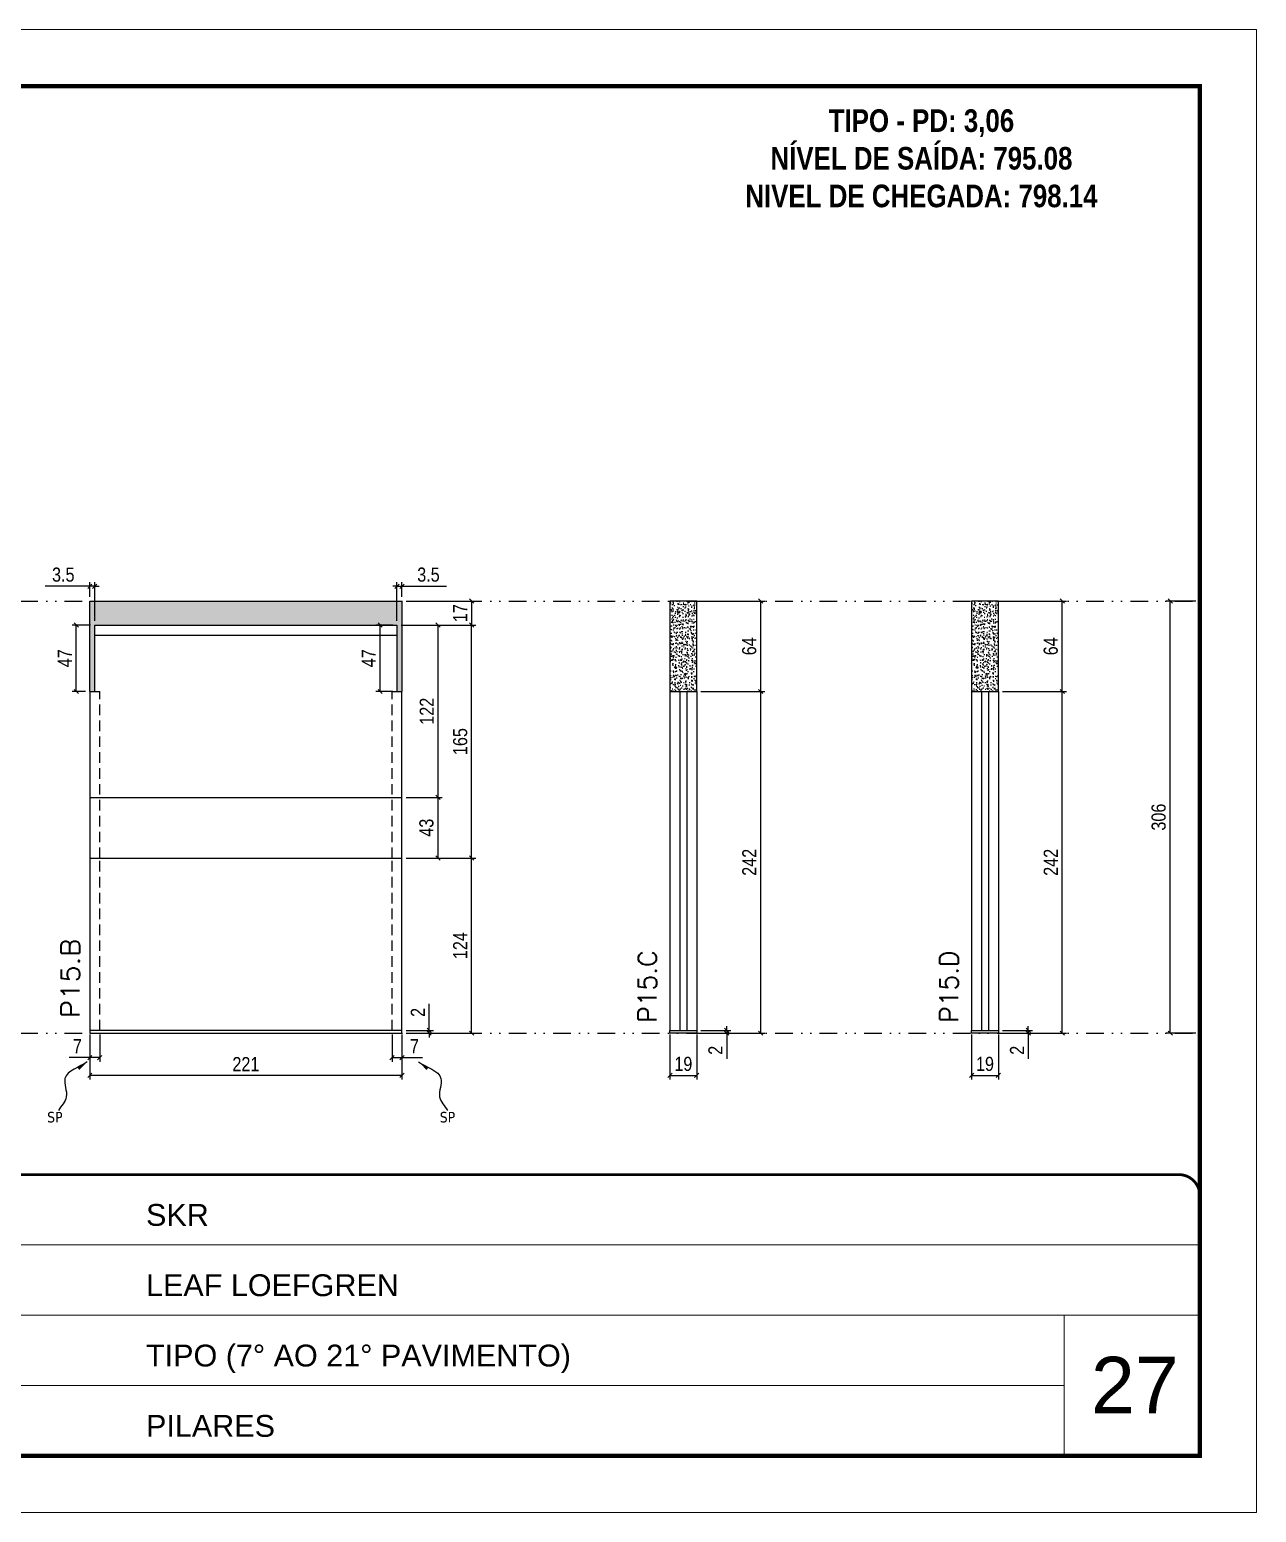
# Model space of a CAD drawing. Extents: x 14400 to 27878, y -21631 to 6985.
# Drawn here: x 18213 to 19082, y -957 to 93 of the extents above; entities that cross this region are included whole.
import ezdxf

# ---------------------------------------------------------------- set-up
doc = ezdxf.new("R2010")
doc.units = 0
for name, pattern in [('CONTINUO', [0]), ('DASHED', [0.75, 0.5, -0.25]), ('DIVIDE2', [0.625, 0.25, -0.125, 0, -0.125, 0, -0.125]), ('HIDDEN', [0.375, 0.25, -0.125])]:
    doc.linetypes.add(name, pattern=pattern)
for name, color, linetype, lineweight in [('CARIMBO', 255, 'Continuous', 9), ('Folhas', 255, 'Continuous', 9), ('SARRAFO DE PRESSAO', 251, 'DASHED', 9), ('Texto Seção', 7, 'Continuous', 15)]:
    doc.layers.add(name, color=color, linetype=linetype, lineweight=lineweight)
for name, color, linetype in [('COTA', 241, 'Continuous'), ('NOMENCLATURA', 7, 'Continuous'), ('Nível', 160, 'Continuous'), ('Painéis', 200, 'Continuous'), ('SARR_2.2x7', 40, 'Continuous'), ('Sarrafo de Pressão', 42, 'HIDDEN'), ('texto', 7, 'Continuous')]:
    doc.layers.add(name, color=color, linetype=linetype)
doc.styles.add('ARIAL', font='arial.ttf')
doc.styles.add('COTA TECNICA', font='techl___.ttf', dxfattribs={"height": 10})
doc.styles.add('COTA TECNICA-50', font='techl___.ttf', dxfattribs={"height": 10})
doc.styles.add('REGUA-120', font='ROMANS.shx', dxfattribs={"height": 15})
doc.styles.add('ROMANC', font='techb___.ttf', dxfattribs={"height": 2.5})
doc.styles.get("Standard").update_dxf_attribs({"font": 'arial.ttf'})
doc.dimstyles.new('COTA PAINEL-50', dxfattribs={"dimtxt": 10, "dimasz": 3, "dimexe": 3, "dimexo": 3, "dimgap": 3, "dimtad": 1, "dimdec": 1, "dimzin": 12, "dimdsep": 46, "dimtxsty": 'COTA TECNICA-50', "dimblk1": 'OBLIQUE', "dimblk2": 'OBLIQUE', "dimsah": 1, "dimcen": 0.9, "dimclrd": 4, "dimclre": 4, "dimclrt": 240, "dimadec": 1, "dimazin": 3, "dimtfac": 1, "dimtdec": 1, "dimtmove": 0, "dimatfit": 3, "dimfxl": 1, "dimtolj": 1, "dimtzin": 12, "dimarcsym": 0})
doc.dimstyles.new('PAINEL', dxfattribs={"dimtxt": 10, "dimasz": 3, "dimexe": 3, "dimexo": 3, "dimgap": 3, "dimtad": 1, "dimdec": 1, "dimzin": 12, "dimdsep": 46, "dimtxsty": 'COTA TECNICA', "dimblk1": 'OBLIQUE', "dimblk2": 'OBLIQUE', "dimsah": 1, "dimcen": 0.9, "dimclrd": 4, "dimclre": 4, "dimclrt": 240, "dimadec": 1, "dimazin": 3, "dimtfac": 1, "dimtdec": 1, "dimtmove": 0, "dimatfit": 3, "dimfxl": 1, "dimtolj": 1, "dimtzin": 12, "dimarcsym": 0})
doc.dimstyles.get("Standard").update_dxf_attribs({"dimtxt": 0.18, "dimasz": 0.18, "dimexe": 0.18, "dimexo": 0.0625, "dimgap": 0.09, "dimtad": 0, "dimtih": 1, "dimtoh": 1, "dimdec": 4, "dimzin": 0, "dimdsep": 46, "dimtxsty": 'Standard', "dimcen": 0.09, "dimadec": 0, "dimazin": 0, "dimtfac": 1, "dimtdec": 4, "dimtofl": 0, "dimtmove": 0, "dimatfit": 3, "dimfxl": 1, "dimtolj": 1, "dimtzin": 0, "dimarcsym": 0})

# ---------------------------------------------------------------- blocks, each defined once
blk = doc.blocks.new('9999999999')
at = {"color": 30, "linetype": 'CONTINUO'}
for p, q in [((98564.6, 34379.6), (99584, 34379.6)), ((98564.6, 34329.8), (99488, 34329.8)), ((99584, 34329.8), (99488, 34329.8)), ((99488, 34329.8), (99488, 34230.2)), ((98564.6, 34280), (99488, 34280))]:
    blk.add_line(p, q, dxfattribs=at)
at = {"color": 30, "linetype": 'CONTINUO', "const_width": 2}
blk.add_lwpolyline([(99584, 34230.2), (99584, 34414.4, 0.414214), (99569, 34429.4), (98229, 34429.4, 0.414214), (98214, 34414.4), (98214, 34245.2, 0.414214), (98229, 34230.2), (99584, 34230.2)], format="xyb", dxfattribs=at)
at = {"layer": 'Folhas'}
blk.add_lwpolyline([(98139, 34190.2), (99624, 34190.2), (99624, 35240.2), (98139, 35240.2)], close=True, dxfattribs=at)
at = {"layer": 'Folhas', "color": 30, "const_width": 3}
blk.add_lwpolyline([(98214, 34230.2), (99584, 34230.2), (99584, 35200.2), (98214, 35200.2)], close=True, dxfattribs=at)
at = {"color": 7, "linetype": 'Continuous', "ltscale": 5, "style": 'ARIAL'}
for s, height, p in [('SKR', 15.48, (98837.7, 34393.1)), ('LEAF LOEFGREN', 15.483, (98837.7, 34343.3)), ('TIPO (7° AO 21° PAVIMENTO)', 15.483, (98837.7, 34293.5)), ('PILARES', 15.48, (98837.7, 34243.7))]:
    blk.add_text(s, height=height, dxfattribs=at).set_placement(p)
blk = doc.blocks.new('_Oblique')
at = {"color": 0, "linetype": 'ByBlock', "lineweight": -2}
blk.add_line((-0.5, -0.5), (0.5, 0.5), dxfattribs=at)
blk = doc.blocks.new('*D1756')
at = {"layer": 'COTA', "color": 4, "lineweight": -2, "transparency": 16777216}
for p, q in [((18666.7, -618.4), (18666.7, -650.3)), ((18685.7, -618.4), (18685.7, -650.3)), ((18666.7, -647.3), (18685.7, -647.3))]:
    blk.add_line(p, q, dxfattribs=at)
at = {"layer": 'Defpoints', "color": 0, "transparency": 16777216}
for p in [(18666.7, -615.4), (18685.7, -615.4), (18685.7, -647.3)]:
    blk.add_point(p, dxfattribs=at)
at = {"layer": 'COTA', "color": 4, "lineweight": -2, "transparency": 16777216, "xscale": 3, "yscale": 3, "zscale": 3, "rotation": 180}
blk.add_blockref('_Oblique', (18666.7, -647.3), dxfattribs=at)
at = {"layer": 'COTA', "color": 4, "lineweight": -2, "transparency": 16777216, "xscale": 3, "yscale": 3, "zscale": 3}
blk.add_blockref('_Oblique', (18685.7, -647.3), dxfattribs=at)
at = {"layer": 'COTA', "color": 240, "transparency": 16777216, "insert": (18676.2, -639.2), "char_height": 10, "attachment_point": 5, "style": 'COTA TECNICA'}
blk.add_mtext('\\A1;19', dxfattribs=at)
blk = doc.blocks.new('*D1757')
at = {"layer": 'COTA', "color": 4, "lineweight": -2, "transparency": 16777216}
for p, q in [((18688.7, -615.4), (18709.9, -615.4)), ((18688.7, -617.4), (18709.9, -617.4)), ((18706.9, -615.4), (18706.9, -612.4)), ((18706.9, -615.4), (18706.9, -617.4)), ((18706.9, -617.4), (18706.9, -635.6))]:
    blk.add_line(p, q, dxfattribs=at)
at = {"layer": 'Defpoints', "color": 0, "transparency": 16777216}
for p in [(18685.7, -615.4), (18685.7, -617.4), (18706.9, -615.4)]:
    blk.add_point(p, dxfattribs=at)
at = {"layer": 'COTA', "color": 4, "lineweight": -2, "transparency": 16777216, "xscale": 3, "yscale": 3, "zscale": 3}
for p, rotation in [((18706.9, -615.4), 270), ((18706.9, -617.4), 90)]:
    blk.add_blockref('_Oblique', p, dxfattribs=dict(at, rotation=rotation))
at = {"layer": 'COTA', "color": 240, "transparency": 16777216, "insert": (18698.9, -629.5), "char_height": 10, "attachment_point": 5, "rotation": 90, "style": 'COTA TECNICA-50'}
blk.add_mtext('\\A1;2', dxfattribs=at)
blk = doc.blocks.new('*D1758')
at = {"layer": 'COTA', "color": 4, "lineweight": -2, "transparency": 16777216}
for p, q in [((18688.7, -375.4), (18734, -375.4)), ((18731, -617.4), (18731, -375.4)), ((18688.7, -617.4), (18734, -617.4))]:
    blk.add_line(p, q, dxfattribs=at)
at = {"layer": 'Defpoints', "color": 0, "transparency": 16777216}
for p in [(18685.7, -375.4), (18731, -375.4), (18685.7, -617.4)]:
    blk.add_point(p, dxfattribs=at)
at = {"layer": 'COTA', "color": 4, "lineweight": -2, "transparency": 16777216, "xscale": 3, "yscale": 3, "zscale": 3}
for p, rotation in [((18731, -375.4), 90), ((18731, -617.4), 270)]:
    blk.add_blockref('_Oblique', p, dxfattribs=dict(at, rotation=rotation))
at = {"layer": 'COTA', "color": 240, "transparency": 16777216, "insert": (18722.9, -496.4), "char_height": 10, "attachment_point": 5, "rotation": 90, "style": 'COTA TECNICA-50'}
blk.add_mtext('\\A1;242', dxfattribs=at)
blk = doc.blocks.new('*D1762')
at = {"layer": 'COTA', "color": 4, "lineweight": -2, "transparency": 16777216}
for p, q in [((18688.7, -311.4), (18734, -311.4)), ((18731, -375.4), (18731, -311.4)), ((18688.7, -375.4), (18734, -375.4))]:
    blk.add_line(p, q, dxfattribs=at)
at = {"layer": 'Defpoints', "color": 0, "transparency": 16777216}
for p in [(18685.7, -311.4), (18731, -311.4), (18685.7, -375.4)]:
    blk.add_point(p, dxfattribs=at)
at = {"layer": 'COTA', "color": 4, "lineweight": -2, "transparency": 16777216, "xscale": 3, "yscale": 3, "zscale": 3}
for p, rotation in [((18731, -311.4), 90), ((18731, -375.4), 270)]:
    blk.add_blockref('_Oblique', p, dxfattribs=dict(at, rotation=rotation))
at = {"layer": 'COTA', "color": 240, "transparency": 16777216, "insert": (18722.9, -343.4), "char_height": 10, "attachment_point": 5, "rotation": 90, "style": 'COTA TECNICA'}
blk.add_mtext('\\A1;64', dxfattribs=at)
blk = doc.blocks.new('*D1759')
at = {"layer": 'COTA', "color": 4, "lineweight": -2, "transparency": 16777216}
for p, q in [((18880.3, -618.4), (18880.3, -650.3)), ((18899.3, -618.4), (18899.3, -650.3)), ((18880.3, -647.3), (18899.3, -647.3))]:
    blk.add_line(p, q, dxfattribs=at)
at = {"layer": 'Defpoints', "color": 0, "transparency": 16777216}
for p in [(18880.3, -615.4), (18899.3, -615.4), (18899.3, -647.3)]:
    blk.add_point(p, dxfattribs=at)
at = {"layer": 'COTA', "color": 4, "lineweight": -2, "transparency": 16777216, "xscale": 3, "yscale": 3, "zscale": 3, "rotation": 180}
blk.add_blockref('_Oblique', (18880.3, -647.3), dxfattribs=at)
at = {"layer": 'COTA', "color": 4, "lineweight": -2, "transparency": 16777216, "xscale": 3, "yscale": 3, "zscale": 3}
blk.add_blockref('_Oblique', (18899.3, -647.3), dxfattribs=at)
at = {"layer": 'COTA', "color": 240, "transparency": 16777216, "insert": (18889.8, -639.2), "char_height": 10, "attachment_point": 5, "style": 'COTA TECNICA'}
blk.add_mtext('\\A1;19', dxfattribs=at)
blk = doc.blocks.new('*D1760')
at = {"layer": 'COTA', "color": 4, "lineweight": -2, "transparency": 16777216}
for p, q in [((18902.3, -615.4), (18923.5, -615.4)), ((18902.3, -617.4), (18923.5, -617.4)), ((18920.5, -615.4), (18920.5, -612.4)), ((18920.5, -615.4), (18920.5, -617.4)), ((18920.5, -617.4), (18920.5, -635.6))]:
    blk.add_line(p, q, dxfattribs=at)
at = {"layer": 'Defpoints', "color": 0, "transparency": 16777216}
for p in [(18899.3, -615.4), (18899.3, -617.4), (18920.5, -615.4)]:
    blk.add_point(p, dxfattribs=at)
at = {"layer": 'COTA', "color": 4, "lineweight": -2, "transparency": 16777216, "xscale": 3, "yscale": 3, "zscale": 3}
for p, rotation in [((18920.5, -615.4), 270), ((18920.5, -617.4), 90)]:
    blk.add_blockref('_Oblique', p, dxfattribs=dict(at, rotation=rotation))
at = {"layer": 'COTA', "color": 240, "transparency": 16777216, "insert": (18912.5, -629.5), "char_height": 10, "attachment_point": 5, "rotation": 90, "style": 'COTA TECNICA-50'}
blk.add_mtext('\\A1;2', dxfattribs=at)
blk = doc.blocks.new('*D1761')
at = {"layer": 'COTA', "color": 4, "lineweight": -2, "transparency": 16777216}
for p, q in [((18902.3, -375.4), (18947.5, -375.4)), ((18944.5, -617.4), (18944.5, -375.4)), ((18902.3, -617.4), (18947.5, -617.4))]:
    blk.add_line(p, q, dxfattribs=at)
at = {"layer": 'Defpoints', "color": 0, "transparency": 16777216}
for p in [(18899.3, -375.4), (18944.5, -375.4), (18899.3, -617.4)]:
    blk.add_point(p, dxfattribs=at)
at = {"layer": 'COTA', "color": 4, "lineweight": -2, "transparency": 16777216, "xscale": 3, "yscale": 3, "zscale": 3}
for p, rotation in [((18944.5, -375.4), 90), ((18944.5, -617.4), 270)]:
    blk.add_blockref('_Oblique', p, dxfattribs=dict(at, rotation=rotation))
at = {"layer": 'COTA', "color": 240, "transparency": 16777216, "insert": (18936.4, -496.4), "char_height": 10, "attachment_point": 5, "rotation": 90, "style": 'COTA TECNICA-50'}
blk.add_mtext('\\A1;242', dxfattribs=at)
blk = doc.blocks.new('*D1763')
at = {"layer": 'COTA', "color": 4, "lineweight": -2, "transparency": 16777216}
for p, q in [((18902.3, -311.4), (18947.5, -311.4)), ((18944.5, -375.4), (18944.5, -311.4)), ((18902.3, -375.4), (18947.5, -375.4))]:
    blk.add_line(p, q, dxfattribs=at)
at = {"layer": 'Defpoints', "color": 0, "transparency": 16777216}
for p in [(18899.3, -311.4), (18944.5, -311.4), (18899.3, -375.4)]:
    blk.add_point(p, dxfattribs=at)
at = {"layer": 'COTA', "color": 4, "lineweight": -2, "transparency": 16777216, "xscale": 3, "yscale": 3, "zscale": 3}
for p, rotation in [((18944.5, -311.4), 90), ((18944.5, -375.4), 270)]:
    blk.add_blockref('_Oblique', p, dxfattribs=dict(at, rotation=rotation))
at = {"layer": 'COTA', "color": 240, "transparency": 16777216, "insert": (18936.4, -343.4), "char_height": 10, "attachment_point": 5, "rotation": 90, "style": 'COTA TECNICA'}
blk.add_mtext('\\A1;64', dxfattribs=at)
blk = doc.blocks.new('*D1764')
at = {"layer": 'COTA', "color": 4, "lineweight": -2, "transparency": 16777216}
for p, q in [((19039, -311.4), (19018, -311.4)), ((19021, -617.4), (19021, -311.4)), ((19039, -617.4), (19018, -617.4))]:
    blk.add_line(p, q, dxfattribs=at)
at = {"layer": 'Defpoints', "color": 0, "transparency": 16777216}
for p in [(19021, -311.4), (19042, -311.4), (19042, -617.4)]:
    blk.add_point(p, dxfattribs=at)
at = {"layer": 'COTA', "color": 4, "lineweight": -2, "transparency": 16777216, "xscale": 3, "yscale": 3, "zscale": 3}
for p, rotation in [((19021, -311.4), 90), ((19021, -617.4), 270)]:
    blk.add_blockref('_Oblique', p, dxfattribs=dict(at, rotation=rotation))
at = {"layer": 'COTA', "color": 240, "transparency": 16777216, "insert": (19012.8, -464.4), "char_height": 10, "attachment_point": 5, "rotation": 90, "style": 'COTA TECNICA'}
blk.add_mtext('\\A1;306', dxfattribs=at)
blk = doc.blocks.new('*D1765')
at = {"layer": 'COTA', "color": 4, "lineweight": -2, "transparency": 16777216}
for p, q in [((18255.9, -618.4), (18255.9, -650.3)), ((18476.9, -618.4), (18476.9, -650.3)), ((18476.9, -647.3), (18255.9, -647.3))]:
    blk.add_line(p, q, dxfattribs=at)
at = {"layer": 'Defpoints', "color": 0, "transparency": 16777216}
for p in [(18255.9, -615.4), (18476.9, -615.4), (18255.9, -647.3)]:
    blk.add_point(p, dxfattribs=at)
at = {"layer": 'COTA', "color": 4, "lineweight": -2, "transparency": 16777216, "xscale": 3, "yscale": 3, "zscale": 3, "rotation": 180}
blk.add_blockref('_Oblique', (18255.9, -647.3), dxfattribs=at)
at = {"layer": 'COTA', "color": 4, "lineweight": -2, "transparency": 16777216, "xscale": 3, "yscale": 3, "zscale": 3}
blk.add_blockref('_Oblique', (18476.9, -647.3), dxfattribs=at)
at = {"layer": 'COTA', "color": 240, "transparency": 16777216, "insert": (18366.4, -639.3), "char_height": 10, "attachment_point": 5, "style": 'COTA TECNICA'}
blk.add_mtext('\\A1;221', dxfattribs=at)
blk = doc.blocks.new('*D1766')
at = {"layer": 'COTA', "color": 4, "lineweight": -2, "transparency": 16777216}
for p, q in [((18469.9, -618.4), (18469.9, -637.7)), ((18476.9, -620.4), (18476.9, -637.7)), ((18469.9, -634.7), (18476.9, -634.7)), ((18476.9, -634.7), (18491.6, -634.7))]:
    blk.add_line(p, q, dxfattribs=at)
at = {"layer": 'Defpoints', "color": 0, "transparency": 16777216}
for p in [(18469.9, -615.4), (18476.9, -617.4), (18476.9, -634.7)]:
    blk.add_point(p, dxfattribs=at)
at = {"layer": 'COTA', "color": 4, "lineweight": -2, "transparency": 16777216, "xscale": 3, "yscale": 3, "zscale": 3, "rotation": 180}
blk.add_blockref('_Oblique', (18469.9, -634.7), dxfattribs=at)
at = {"layer": 'COTA', "color": 4, "lineweight": -2, "transparency": 16777216, "xscale": 3, "yscale": 3, "zscale": 3}
blk.add_blockref('_Oblique', (18476.9, -634.7), dxfattribs=at)
at = {"layer": 'COTA', "color": 240, "transparency": 16777216, "insert": (18485.8, -626.6), "char_height": 10, "attachment_point": 5, "style": 'COTA TECNICA-50'}
blk.add_mtext('\\A1;7', dxfattribs=at)
blk = doc.blocks.new('*D1767')
at = {"layer": 'COTA', "color": 4, "lineweight": -2, "transparency": 16777216}
for p, q in [((18262.9, -618.4), (18262.9, -637.7)), ((18255.9, -620.4), (18255.9, -637.7)), ((18255.9, -634.7), (18241.2, -634.7)), ((18262.9, -634.7), (18255.9, -634.7))]:
    blk.add_line(p, q, dxfattribs=at)
at = {"layer": 'Defpoints', "color": 0, "transparency": 16777216}
for p in [(18255.9, -617.4), (18262.9, -615.4), (18255.9, -634.7)]:
    blk.add_point(p, dxfattribs=at)
at = {"layer": 'COTA', "color": 4, "lineweight": -2, "transparency": 16777216, "xscale": 3, "yscale": 3, "zscale": 3, "rotation": 180}
blk.add_blockref('_Oblique', (18255.9, -634.7), dxfattribs=at)
at = {"layer": 'COTA', "color": 4, "lineweight": -2, "transparency": 16777216, "xscale": 3, "yscale": 3, "zscale": 3}
blk.add_blockref('_Oblique', (18262.9, -634.7), dxfattribs=at)
at = {"layer": 'COTA', "color": 240, "transparency": 16777216, "insert": (18247.1, -626.6), "char_height": 10, "attachment_point": 5, "style": 'COTA TECNICA-50'}
blk.add_mtext('\\A1;7', dxfattribs=at)
blk = doc.blocks.new('*D1768')
at = {"layer": 'COTA', "color": 4, "lineweight": -2, "transparency": 16777216}
for p, q in [((18496.2, -615.4), (18496.2, -596.6)), ((18479.9, -615.4), (18499.2, -615.4)), ((18479.9, -617.4), (18499.2, -617.4)), ((18496.2, -617.4), (18496.2, -615.4)), ((18496.2, -617.4), (18496.2, -620.4))]:
    blk.add_line(p, q, dxfattribs=at)
at = {"layer": 'Defpoints', "color": 0, "transparency": 16777216}
for p in [(18476.9, -615.4), (18476.9, -617.4), (18496.2, -617.4)]:
    blk.add_point(p, dxfattribs=at)
at = {"layer": 'COTA', "color": 4, "lineweight": -2, "transparency": 16777216, "xscale": 3, "yscale": 3, "zscale": 3}
for p, rotation in [((18496.2, -615.4), 270), ((18496.2, -617.4), 90)]:
    blk.add_blockref('_Oblique', p, dxfattribs=dict(at, rotation=rotation))
at = {"layer": 'COTA', "color": 240, "transparency": 16777216, "insert": (18488.2, -602.7), "char_height": 10, "attachment_point": 5, "rotation": 90, "style": 'COTA TECNICA-50'}
blk.add_mtext('\\A1;2', dxfattribs=at)
blk = doc.blocks.new('*D1769')
at = {"layer": 'COTA', "color": 4, "linetype": 'ByBlock', "lineweight": -2, "transparency": 16777216}
for p, q in [((18479.9, -493.4), (18529.3, -493.4)), ((18526.3, -617.4), (18526.3, -493.4)), ((18479.9, -617.4), (18529.3, -617.4))]:
    blk.add_line(p, q, dxfattribs=at)
at = {"layer": 'Defpoints', "color": 0, "linetype": 'ByBlock', "transparency": 16777216}
for p in [(18476.9, -493.4), (18526.3, -493.4), (18476.9, -617.4)]:
    blk.add_point(p, dxfattribs=at)
at = {"layer": 'COTA', "color": 4, "linetype": 'ByBlock', "lineweight": -2, "transparency": 16777216, "xscale": 3, "yscale": 3, "zscale": 3}
for p, rotation in [((18526.3, -493.4), 90), ((18526.3, -617.4), 270)]:
    blk.add_blockref('_Oblique', p, dxfattribs=dict(at, rotation=rotation))
at = {"layer": 'COTA', "color": 240, "linetype": 'ByBlock', "transparency": 16777216, "insert": (18518.2, -555.4), "char_height": 10, "attachment_point": 5, "rotation": 90, "style": 'COTA TECNICA'}
blk.add_mtext('\\A1;124', dxfattribs=at)
blk = doc.blocks.new('*D1770')
at = {"layer": 'COTA', "color": 4, "lineweight": -2, "transparency": 16777216}
for p, q in [((18476.4, -328.4), (18529.3, -328.4)), ((18526.3, -493.4), (18526.3, -328.4)), ((18479.9, -493.4), (18529.3, -493.4))]:
    blk.add_line(p, q, dxfattribs=at)
at = {"layer": 'Defpoints', "color": 0, "transparency": 16777216}
for p in [(18473.4, -328.4), (18526.3, -328.4), (18476.9, -493.4)]:
    blk.add_point(p, dxfattribs=at)
at = {"layer": 'COTA', "color": 4, "lineweight": -2, "transparency": 16777216, "xscale": 3, "yscale": 3, "zscale": 3}
for p, rotation in [((18526.3, -328.4), 90), ((18526.3, -493.4), 270)]:
    blk.add_blockref('_Oblique', p, dxfattribs=dict(at, rotation=rotation))
at = {"layer": 'COTA', "color": 240, "transparency": 16777216, "insert": (18518.2, -410.9), "char_height": 10, "attachment_point": 5, "rotation": 90, "style": 'COTA TECNICA'}
blk.add_mtext('\\A1;165', dxfattribs=at)
blk = doc.blocks.new('*D1771')
at = {"layer": 'COTA', "color": 4, "lineweight": -2, "transparency": 16777216}
for p, q in [((18479.9, -311.4), (18529.3, -311.4)), ((18526.3, -311.4), (18526.3, -328.4)), ((18476.4, -328.4), (18529.3, -328.4))]:
    blk.add_line(p, q, dxfattribs=at)
at = {"layer": 'Defpoints', "color": 0, "transparency": 16777216}
for p in [(18476.9, -311.4), (18473.4, -328.4), (18526.3, -328.4)]:
    blk.add_point(p, dxfattribs=at)
at = {"layer": 'COTA', "color": 4, "lineweight": -2, "transparency": 16777216, "xscale": 3, "yscale": 3, "zscale": 3}
for p, rotation in [((18526.3, -311.4), 90), ((18526.3, -328.4), 270)]:
    blk.add_blockref('_Oblique', p, dxfattribs=dict(at, rotation=rotation))
at = {"layer": 'COTA', "color": 240, "transparency": 16777216, "insert": (18518.2, -319.9), "char_height": 10, "attachment_point": 5, "rotation": 90, "style": 'COTA TECNICA'}
blk.add_mtext('\\A1;17', dxfattribs=at)
blk = doc.blocks.new('*D2918')
at = {"layer": 'COTA', "color": 4, "lineweight": -2, "transparency": 16777216}
for p, q in [((18479.9, -450.4), (18505.5, -450.4)), ((18502.5, -493.4), (18502.5, -450.4)), ((18479.9, -493.4), (18505.5, -493.4))]:
    blk.add_line(p, q, dxfattribs=at)
at = {"layer": 'Defpoints', "color": 0, "transparency": 16777216}
for p in [(18476.9, -450.4), (18502.5, -450.4), (18476.9, -493.4)]:
    blk.add_point(p, dxfattribs=at)
at = {"layer": 'COTA', "color": 4, "lineweight": -2, "transparency": 16777216, "xscale": 3, "yscale": 3, "zscale": 3}
for p, rotation in [((18502.5, -450.4), 90), ((18502.5, -493.4), 270)]:
    blk.add_blockref('_Oblique', p, dxfattribs=dict(at, rotation=rotation))
at = {"layer": 'COTA', "color": 240, "transparency": 16777216, "insert": (18494.3, -471.9), "char_height": 10, "attachment_point": 5, "rotation": 90, "style": 'COTA TECNICA'}
blk.add_mtext('\\A1;43', dxfattribs=at)
blk = doc.blocks.new('*D2919')
at = {"layer": 'COTA', "color": 4, "lineweight": -2, "transparency": 16777216}
for p, q in [((18476.4, -328.4), (18505.5, -328.4)), ((18502.5, -450.4), (18502.5, -328.4)), ((18479.9, -450.4), (18505.5, -450.4))]:
    blk.add_line(p, q, dxfattribs=at)
at = {"layer": 'Defpoints', "color": 0, "transparency": 16777216}
for p in [(18473.4, -328.4), (18502.5, -328.4), (18476.9, -450.4)]:
    blk.add_point(p, dxfattribs=at)
at = {"layer": 'COTA', "color": 4, "lineweight": -2, "transparency": 16777216, "xscale": 3, "yscale": 3, "zscale": 3}
for p, rotation in [((18502.5, -328.4), 90), ((18502.5, -450.4), 270)]:
    blk.add_blockref('_Oblique', p, dxfattribs=dict(at, rotation=rotation))
at = {"layer": 'COTA', "color": 240, "transparency": 16777216, "insert": (18494.5, -389.4), "char_height": 10, "attachment_point": 5, "rotation": 90, "style": 'COTA TECNICA'}
blk.add_mtext('\\A1;122', dxfattribs=at)
blk = doc.blocks.new('*D2920')
at = {"layer": 'COTA', "color": 4, "lineweight": -2, "transparency": 16777216}
for p, q in [((18255.9, -300.9), (18224.3, -300.9)), ((18255.9, -308.4), (18255.9, -297.9)), ((18259.4, -300.9), (18255.9, -300.9)), ((18259.4, -325.4), (18259.4, -297.9)), ((18259.4, -300.9), (18262.4, -300.9))]:
    blk.add_line(p, q, dxfattribs=at)
at = {"layer": 'Defpoints', "color": 0, "transparency": 16777216}
for p in [(18255.9, -300.9), (18255.9, -311.4), (18259.4, -328.4)]:
    blk.add_point(p, dxfattribs=at)
at = {"layer": 'COTA', "color": 4, "lineweight": -2, "transparency": 16777216, "xscale": 3, "yscale": 3, "zscale": 3}
blk.add_blockref('_Oblique', (18255.9, -300.9), dxfattribs=at)
at = {"layer": 'COTA', "color": 4, "lineweight": -2, "transparency": 16777216, "xscale": 3, "yscale": 3, "zscale": 3, "rotation": 180}
blk.add_blockref('_Oblique', (18259.4, -300.9), dxfattribs=at)
at = {"layer": 'COTA', "color": 240, "transparency": 16777216, "insert": (18237.1, -292.7), "char_height": 10, "attachment_point": 5, "style": 'COTA TECNICA'}
blk.add_mtext('\\A1;3.5', dxfattribs=at)
blk = doc.blocks.new('*D2921')
at = {"layer": 'COTA', "color": 4, "lineweight": -2, "transparency": 16777216}
for p, q in [((18473.4, -300.9), (18470.4, -300.9)), ((18473.4, -325.4), (18473.4, -297.9)), ((18473.4, -300.9), (18476.9, -300.9)), ((18476.9, -308.4), (18476.9, -297.9)), ((18476.9, -300.9), (18508.5, -300.9))]:
    blk.add_line(p, q, dxfattribs=at)
at = {"layer": 'Defpoints', "color": 0, "transparency": 16777216}
for p in [(18476.9, -300.9), (18476.9, -311.4), (18473.4, -328.4)]:
    blk.add_point(p, dxfattribs=at)
at = {"layer": 'COTA', "color": 4, "lineweight": -2, "transparency": 16777216, "xscale": 3, "yscale": 3, "zscale": 3}
blk.add_blockref('_Oblique', (18473.4, -300.9), dxfattribs=at)
at = {"layer": 'COTA', "color": 4, "lineweight": -2, "transparency": 16777216, "xscale": 3, "yscale": 3, "zscale": 3, "rotation": 180}
blk.add_blockref('_Oblique', (18476.9, -300.9), dxfattribs=at)
at = {"layer": 'COTA', "color": 240, "transparency": 16777216, "insert": (18495.7, -292.7), "char_height": 10, "attachment_point": 5, "style": 'COTA TECNICA'}
blk.add_mtext('\\A1;3.5', dxfattribs=at)
blk = doc.blocks.new('*D2922')
at = {"layer": 'COTA', "color": 4, "lineweight": -2, "transparency": 16777216}
for p, q in [((18256.4, -328.4), (18243.3, -328.4)), ((18246.3, -375.4), (18246.3, -328.4)), ((18252.9, -375.4), (18243.3, -375.4))]:
    blk.add_line(p, q, dxfattribs=at)
at = {"layer": 'Defpoints', "color": 0, "transparency": 16777216}
for p in [(18246.3, -328.4), (18259.4, -328.4), (18255.9, -375.4)]:
    blk.add_point(p, dxfattribs=at)
at = {"layer": 'COTA', "color": 4, "lineweight": -2, "transparency": 16777216, "xscale": 3, "yscale": 3, "zscale": 3}
for p, rotation in [((18246.3, -328.4), 90), ((18246.3, -375.4), 270)]:
    blk.add_blockref('_Oblique', p, dxfattribs=dict(at, rotation=rotation))
at = {"layer": 'COTA', "color": 240, "transparency": 16777216, "insert": (18238.2, -351.9), "char_height": 10, "attachment_point": 5, "rotation": 90, "style": 'COTA TECNICA'}
blk.add_mtext('\\A1;47', dxfattribs=at)
blk = doc.blocks.new('*D2923')
at = {"layer": 'COTA', "color": 4, "lineweight": -2, "transparency": 16777216}
for p, q in [((18470.4, -328.4), (18458.5, -328.4)), ((18461.5, -375.4), (18461.5, -328.4)), ((18470.4, -375.4), (18458.5, -375.4))]:
    blk.add_line(p, q, dxfattribs=at)
at = {"layer": 'Defpoints', "color": 0, "transparency": 16777216}
for p in [(18461.5, -328.4), (18473.4, -328.4), (18473.4, -375.4)]:
    blk.add_point(p, dxfattribs=at)
at = {"layer": 'COTA', "color": 4, "lineweight": -2, "transparency": 16777216, "xscale": 3, "yscale": 3, "zscale": 3}
for p, rotation in [((18461.5, -328.4), 90), ((18461.5, -375.4), 270)]:
    blk.add_blockref('_Oblique', p, dxfattribs=dict(at, rotation=rotation))
at = {"layer": 'COTA', "color": 240, "transparency": 16777216, "insert": (18453.4, -351.9), "char_height": 10, "attachment_point": 5, "rotation": 90, "style": 'COTA TECNICA'}
blk.add_mtext('\\A1;47', dxfattribs=at)

msp = doc.modelspace()

# ---------------------------------------------------------------- hatches: boundary and pattern name
at = {"layer": 'COTA'}
h = msp.add_hatch(dxfattribs=at)
h.set_pattern_fill('AR-CONC', color=256, scale=0.03)
h.paths.add_polyline_path([(18476.917, -311.44), (18255.917, -311.44), (18255.917, -375.44), (18259.417, -375.44), (18259.417, -328.44), (18473.417, -328.44), (18473.417, -375.44), (18476.917, -375.44)])
h = msp.add_hatch(dxfattribs=at)
h.set_pattern_fill('AR-CONC', color=256, scale=0.03)
h.set_pattern_definition([(50, (3214.3135, -3500.7253), (5.4655401, -0.4781726), [0.5715, -6.2865]), (355, (3214.3135, -3500.7253), (-1.0573026, 5.7317054), [0.4572, -5.0292175]), (100.451445, (3214.769, -3500.765), (4.4082374, 5.2535326), [0.4857003, -5.3427073]), (46.1842, (3214.3135, -3499.201), (8.1323712, -1.2612698), [0.85725, -9.42975]), (96.63556, (3214.991, -3499.3064), (7.122124, 7.4227837), [0.7285507, -8.0140682]), (351.18415, (3214.3135, -3499.201), (7.122124, 7.4227837), [0.685799, -7.543792]), (21, (3215.0755, -3499.5823), (4.5484317, -3.067956), [0.5715, -6.2865]), (326, (3215.0755, -3499.5823), (1.8540609, 5.525639), [0.4572, -5.0292]), (71.451445, (3215.4545, -3499.838), (6.4024926, 2.457683), [0.4857003, -5.3426981]), (37.5, (3214.3135, -3500.7253), (0.0926581, 2.53665117), [0, -4.96824, 0, -5.1054, 0, -5.04825]), (7.5, (3214.3135, -3500.7253), (2.00458988, 3.00541724), [0, -2.91084, 0, -4.85394, 0, -1.92405]), (327.5, (3212.6142, -3500.7253), (4.06771786, -0.17186232), [0, -1.905, 0, -5.9436, 0, -7.8867]), (317.5, (3211.8522, -3500.7253), (4.44387544, 0.7627947), [0, -2.4765, 0, -3.94716, 0, -5.6007])])
h.paths.add_polyline_path([(18666.747, -375.44), (18685.747, -375.44), (18685.747, -311.44), (18666.747, -311.44)])
h = msp.add_hatch(dxfattribs=at)
h.set_pattern_fill('AR-CONC', color=256, scale=0.03)
h.set_pattern_definition([(50, (3427.829, -3500.7253), (5.4655401, -0.4781726), [0.5715, -6.2865]), (355, (3427.829, -3500.7253), (-1.0573026, 5.7317054), [0.4572, -5.0292175]), (100.451445, (3428.2844, -3500.765), (4.4082374, 5.2535326), [0.4857003, -5.3427073]), (46.1842, (3427.829, -3499.201), (8.1323712, -1.2612698), [0.85725, -9.42975]), (96.63556, (3428.507, -3499.3064), (7.122124, 7.4227837), [0.7285507, -8.0140682]), (351.18415, (3427.829, -3499.201), (7.122124, 7.4227837), [0.685799, -7.543792]), (21, (3428.591, -3499.5823), (4.5484317, -3.067956), [0.5715, -6.2865]), (326, (3428.591, -3499.5823), (1.8540609, 5.525639), [0.4572, -5.0292]), (71.451445, (3428.97, -3499.838), (6.4024926, 2.457683), [0.4857003, -5.3426981]), (37.5, (3427.829, -3500.7253), (0.0926581, 2.53665117), [0, -4.96824, 0, -5.1054, 0, -5.04825]), (7.5, (3427.829, -3500.7253), (2.00458988, 3.00541724), [0, -2.91084, 0, -4.85394, 0, -1.92405]), (327.5, (3426.1297, -3500.7253), (4.06771786, -0.17186232), [0, -1.905, 0, -5.9436, 0, -7.8867]), (317.5, (3425.3677, -3500.7253), (4.44387544, 0.7627947), [0, -2.4765, 0, -3.94716, 0, -5.6007])])
h.paths.add_polyline_path([(18880.263, -375.44), (18899.263, -375.44), (18899.263, -311.44), (18880.263, -311.44)])

# ---------------------------------------------------------------- linework, layer by layer
for p, q in [((18255.917, -375.44), (18255.917, -311.44)), ((18255.917, -311.44), (18476.917, -311.44)), ((18476.917, -311.44), (18476.917, -375.44))]:
    msp.add_line(p, q, dxfattribs=at)
for points in [[(18666.747, -375.44), (18685.747, -375.44), (18685.747, -311.44), (18666.747, -311.44)], [(18880.263, -375.44), (18899.263, -375.44), (18899.263, -311.44), (18880.263, -311.44)]]:
    msp.add_lwpolyline(points, close=True, dxfattribs=at)
at = {"layer": 'Nível', "color": 4, "linetype": 'DIVIDE2', "ltscale": 50}
for p, q in [((17671.967, -311.44), (19041.967, -311.44)), ((17671.967, -617.44), (19041.967, -617.44))]:
    msp.add_line(p, q, dxfattribs=at)
at = {"layer": 'Painéis'}
for p, q in [((18259.417, -328.44), (18473.417, -328.44)), ((18259.417, -375.44), (18259.417, -328.44)), ((18473.417, -328.44), (18473.417, -375.44)), ((18255.917, -375.44), (18255.917, -615.44)), ((18255.917, -375.44), (18262.917, -375.44)), ((18469.917, -375.44), (18476.917, -375.44)), ((18476.917, -615.44), (18476.917, -375.44)), ((18666.747, -375.44), (18666.747, -615.44)), ((18666.747, -375.44), (18685.747, -375.44)), ((18685.747, -375.44), (18685.747, -615.44)), ((18880.263, -375.44), (18880.263, -615.44)), ((18880.263, -375.44), (18899.263, -375.44)), ((18899.263, -375.44), (18899.263, -615.44)), ((18255.917, -450.44), (18476.917, -450.44)), ((18255.917, -493.44), (18476.917, -493.44)), ((18666.747, -615.44), (18685.747, -615.44)), ((18666.747, -617.44), (18666.747, -615.44)), ((18685.747, -617.44), (18666.747, -617.44)), ((18685.747, -615.44), (18685.747, -617.44)), ((18880.263, -615.44), (18899.263, -615.44)), ((18880.263, -617.44), (18880.263, -615.44)), ((18899.263, -617.44), (18880.263, -617.44)), ((18899.263, -615.44), (18899.263, -617.44))]:
    msp.add_line(p, q, dxfattribs=at)
msp.add_lwpolyline([(18476.917, -615.44), (18255.917, -615.44), (18255.917, -617.44), (18476.917, -617.44)], close=True, dxfattribs=at)
at = {"layer": 'SARR_2.2x7'}
for p, q in [((18259.417, -335.44), (18473.417, -335.44)), ((18673.747, -375.44), (18673.747, -615.44)), ((18678.747, -375.44), (18678.747, -615.44)), ((18887.263, -375.44), (18887.263, -615.44)), ((18892.263, -375.44), (18892.263, -615.44))]:
    msp.add_line(p, q, dxfattribs=at)
at = {"layer": 'Sarrafo de Pressão', "ltscale": 30}
for p, q in [((18262.917, -493.44), (18262.917, -375.44)), ((18469.917, -493.44), (18469.917, -375.44)), ((18262.917, -615.44), (18262.917, -493.44)), ((18469.917, -615.44), (18469.917, -493.44))]:
    msp.add_line(p, q, dxfattribs=at)

# ---------------------------------------------------------------- block references
at = {"layer": 'SARRAFO DE PRESSAO', "color": 6, "linetype": 'ByBlock'}
msp.add_blockref('9999999999', (-80542.011, -35146.928), dxfattribs=at)

# ---------------------------------------------------------------- texts
at = {"layer": 'CARIMBO', "style": 'ARIAL'}
msp.add_text('27', height=40, dxfattribs=at).set_placement((18964.828, -886.579))
at = {"layer": 'NOMENCLATURA', "color": 2, "insert": (18844.806, 36.862), "char_height": 16, "attachment_point": 2, "style": 'ROMANC'}
msp.add_mtext_dynamic_manual_height_columns('TIPO - PD: 3,06\\PNÍVEL DE SAÍDA: 795.08\\PNIVEL DE CHEGADA: 798.14', width=432.35115, gutter_width=1, heights=[0], dxfattribs=at)
at = {"layer": 'texto', "color": 0, "char_height": 7.5, "attachment_point": 5}
for insert in [(18231.14, -676.931), (18509.165, -676.931)]:
    msp.add_mtext('{\\fTahoma|b0|i0|c0|p34;\\C4;SP}', dxfattribs=dict(at, insert=insert))
at = {"layer": 'Texto Seção', "style": 'REGUA-120', "width": 1.1}
msp.add_text('P15.B', height=13, rotation=90, dxfattribs=at).set_placement((18248.668, -606.677))
at = {"layer": 'Texto Seção', "char_height": 13, "width": 370.6998, "attachment_point": 7, "rotation": 90, "style": 'REGUA-120'}
for s, insert in [('\\pt156;P15.C', (18657.297, -610.028)), ('P15.D', (18870.812, -610.028))]:
    msp.add_mtext(s, dxfattribs=dict(at, insert=insert))

# ---------------------------------------------------------------- dimensions: what is measured, and where the dimension line sits
at = {"layer": 'COTA'}
for base, p1, p2, dimstyle, picture, middle in [((18255.917, -300.914), (18259.417, -328.44), (18255.917, -311.44), 'PAINEL', '*D2920', (18237.115, -292.694)), ((18476.917, -300.914), (18473.417, -328.44), (18476.917, -311.44), 'PAINEL', '*D2921', (18495.72, -292.694)), ((18476.917, -634.682), (18469.917, -615.44), (18476.917, -617.44), 'COTA PAINEL-50', '*D1766', (18485.783, -626.609))]:
    dim = msp.add_linear_dim(base=base, p1=p1, p2=p2, dimstyle=dimstyle, dxfattribs=at)
    dim.commit()
    dim.dimension.update_dxf_attribs({"geometry": picture, "text_midpoint": middle})
for base, p1, p2, angle, dimstyle, picture, middle in [((18526.285, -328.44), (18476.917, -311.44), (18473.417, -328.44), 90, 'PAINEL', '*D1771', (18518.212, -319.94)), ((18730.958, -311.44), (18685.747, -375.44), (18685.747, -311.44), 90, 'PAINEL', '*D1762', (18722.855, -343.44)), ((18944.473, -311.44), (18899.263, -375.44), (18899.263, -311.44), 90, 'PAINEL', '*D1763', (18936.371, -343.44)), ((19021.04, -311.44), (19041.967, -617.44), (19041.967, -311.44), 90, 'PAINEL', '*D1764', (19012.821, -464.44)), ((18246.294, -328.44), (18255.917, -375.44), (18259.417, -328.44), 90, 'PAINEL', '*D2922', (18238.221, -351.94)), ((18461.499, -328.44), (18473.417, -375.44), (18473.417, -328.44), 90, 'PAINEL', '*D2923', (18453.426, -351.94)), ((18526.285, -328.44), (18476.917, -493.44), (18473.417, -328.44), 90, 'PAINEL', '*D1770', (18518.175, -410.94)), ((18730.958, -375.44), (18685.747, -617.44), (18685.747, -375.44), 90, 'COTA PAINEL-50', '*D1758', (18722.885, -496.44)), ((18944.473, -375.44), (18899.263, -617.44), (18899.263, -375.44), 90, 'COTA PAINEL-50', '*D1761', (18936.4, -496.44)), ((18502.515, -450.44), (18476.917, -493.44), (18476.917, -450.44), 90, 'PAINEL', '*D2918', (18494.295, -471.94)), ((18255.917, -634.682), (18262.917, -615.44), (18255.917, -617.44), 180, 'COTA PAINEL-50', '*D1767', (18247.052, -626.609))]:
    dim = msp.add_linear_dim(base=base, p1=p1, p2=p2, angle=angle, dimstyle=dimstyle, dxfattribs=at)
    dim.commit()
    dim.dimension.update_dxf_attribs({"geometry": picture, "text_midpoint": middle})
for base, p1, p2, angle, override, picture, middle in [((18502.515, -328.44), (18476.917, -450.44), (18473.417, -328.44), 90, {"dimtmove": 1}, '*D2919', (18494.456, -389.44)), ((18255.917, -647.334), (18476.917, -615.44), (18255.917, -615.44), 180, {"dimarcsym": 2}, '*D1765', (18366.417, -639.276))]:
    dim = msp.add_linear_dim(base=base, p1=p1, p2=p2, angle=angle, dimstyle='PAINEL', override=override, dxfattribs=at)
    dim.commit()
    dim.dimension.update_dxf_attribs({"geometry": picture, "text_midpoint": middle})
at = {"layer": 'COTA', "linetype": 'ByBlock'}
dim = msp.add_aligned_dim(p1=(18476.917, -617.44), p2=(18476.917, -493.44), distance=-49.367, dimstyle='PAINEL', dxfattribs=at)
dim.commit()
dim.dimension.update_dxf_attribs({"geometry": '*D1769', "text_midpoint": (18518.212, -555.44)})
at = {"layer": 'COTA'}
for base, p1, p2, picture, middle in [((18496.176, -617.44), (18476.917, -615.44), (18476.917, -617.44), '*D1768', (18496.176, -602.693)), ((18706.941, -615.44), (18685.747, -617.44), (18685.747, -615.44), '*D1757', (18706.941, -629.496)), ((18920.456, -615.44), (18899.263, -617.44), (18899.263, -615.44), '*D1760', (18920.456, -629.496))]:
    dim = msp.add_linear_dim(base=base, p1=p1, p2=p2, angle=90, dimstyle='COTA PAINEL-50', dxfattribs=at)
    dim.commit()
    dim.dimension.update_dxf_attribs({"geometry": picture, "text_midpoint": middle, "dimtype": 160})
for base, p1, p2, picture, middle in [((18685.747, -647.334), (18666.747, -615.44), (18685.747, -615.44), '*D1756', (18676.247, -639.247)), ((18899.263, -647.334), (18880.263, -615.44), (18899.263, -615.44), '*D1759', (18889.763, -639.247))]:
    dim = msp.add_linear_dim(base=base, p1=p1, p2=p2, dimstyle='PAINEL', override={"dimarcsym": 2}, dxfattribs=at)
    dim.commit()
    dim.dimension.update_dxf_attribs({"geometry": picture, "text_midpoint": middle})

# ---------------------------------------------------------------- leaders
at = {"layer": 'COTA', "path_type": 1}
for points in [[(18254.088, -637.621), (18238.303, -649.456), (18239.228, -662.462), (18233.676, -672.244)], [(18488.746, -637.621), (18504.531, -649.456), (18503.606, -662.462), (18509.159, -672.244)]]:
    msp.add_leader(points, dimstyle='Standard', override={"dimasz": 8}, dxfattribs=at)

doc.saveas('drawing.dxf')
